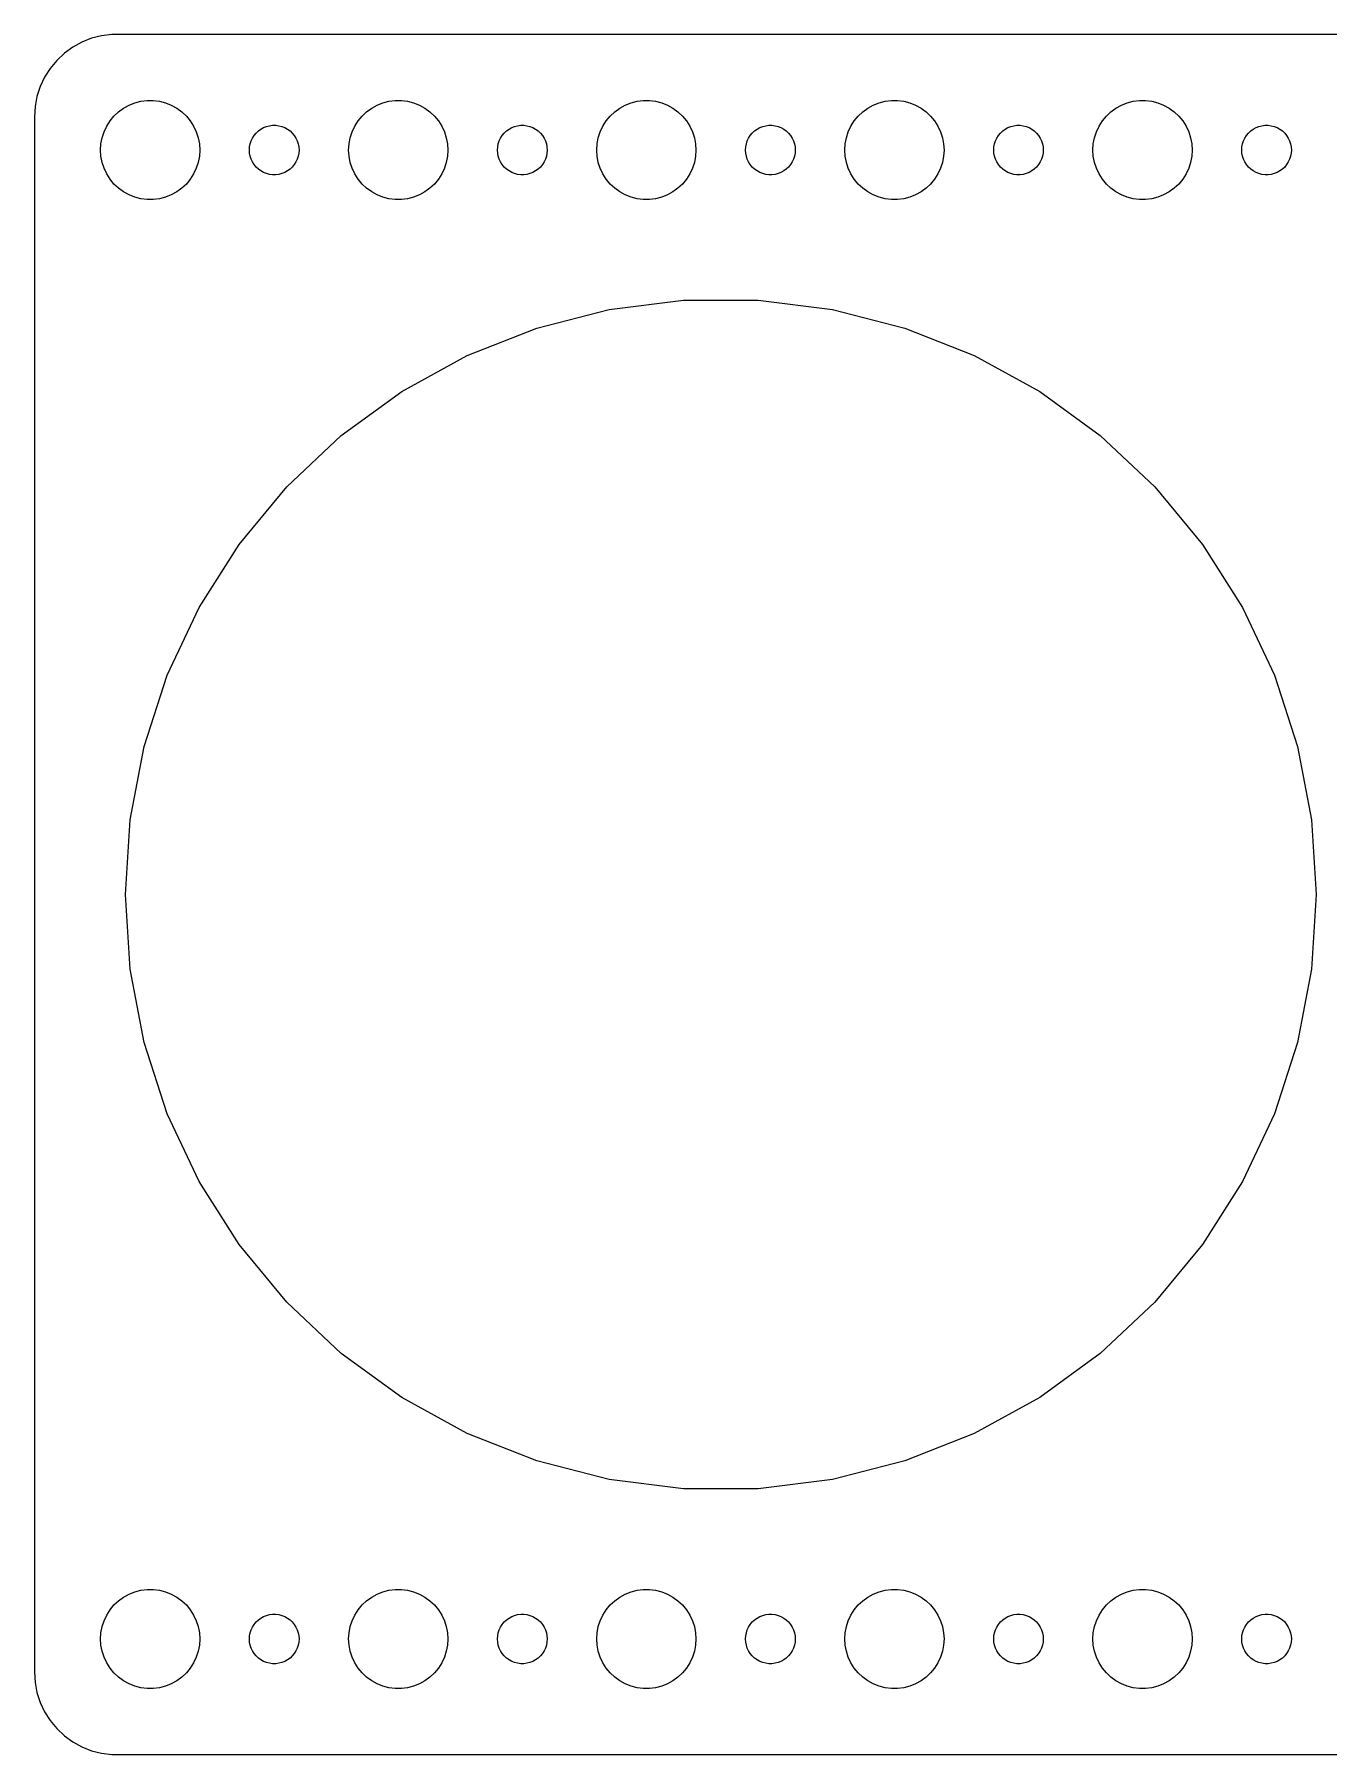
# Model space of a CAD drawing. Header units: metres. Extents: x -157 to 157, y -52 to 52.
# Drawn here: x -157 to -78.8, y -52 to 52 of the extents above; entities that cross this region are included whole.
import ezdxf

# ---------------------------------------------------------------- set-up
doc = ezdxf.new("R2010")
doc.units = ezdxf.units.M

msp = doc.modelspace()

# ---------------------------------------------------------------- linework, layer by layer
for p, q in [((-152.314, 51.9901), (-152.937, 51.9114)), ((152.314, 51.9901), (-152.314, 51.9901)), ((-154.679, 51.2216), (-155.187, 50.8526)), ((-154.129, 51.5241), (-154.679, 51.2216)), ((-153.545, 51.7553), (-154.129, 51.5241)), ((-152.937, 51.9114), (-153.545, 51.7553)), ((-156.045, 49.9389), (-156.382, 49.4088)), ((-155.645, 50.4227), (-156.045, 49.9389)), ((-155.187, 50.8526), (-155.645, 50.4227)), ((-156.382, 49.4088), (-156.649, 48.8406)), ((-156.843, 48.2434), (-156.961, 47.6267)), ((-156.649, 48.8406), (-156.843, 48.2434)), ((-151.277, 47.7145), (-150.927, 47.8532)), ((-150.927, 47.8532), (-150.562, 47.9469)), ((-150.562, 47.9469), (-150.188, 47.9941)), ((-150.188, 47.9941), (-149.812, 47.9941)), ((-149.812, 47.9941), (-149.438, 47.9469)), ((-149.438, 47.9469), (-149.073, 47.8532)), ((-149.073, 47.8532), (-148.723, 47.7145)), ((-136.277, 47.7145), (-135.927, 47.8532)), ((-135.927, 47.8532), (-135.562, 47.9469)), ((-135.562, 47.9469), (-135.188, 47.9941)), ((-135.188, 47.9941), (-134.812, 47.9941)), ((-134.812, 47.9941), (-134.438, 47.9469)), ((-134.438, 47.9469), (-134.073, 47.8532)), ((-134.073, 47.8532), (-133.723, 47.7145)), ((-121.277, 47.7145), (-120.927, 47.8532)), ((-120.927, 47.8532), (-120.562, 47.9469)), ((-120.562, 47.9469), (-120.188, 47.9941)), ((-120.188, 47.9941), (-119.812, 47.9941)), ((-119.812, 47.9941), (-119.438, 47.9469)), ((-119.438, 47.9469), (-119.073, 47.8532)), ((-119.073, 47.8532), (-118.723, 47.7145)), ((-106.277, 47.7145), (-105.927, 47.8532)), ((-105.927, 47.8532), (-105.562, 47.9469)), ((-105.562, 47.9469), (-105.188, 47.9941)), ((-105.188, 47.9941), (-104.812, 47.9941)), ((-104.812, 47.9941), (-104.438, 47.9469)), ((-104.438, 47.9469), (-104.073, 47.8532)), ((-104.073, 47.8532), (-103.723, 47.7145)), ((-91.2773, 47.7145), (-90.927, 47.8532)), ((-90.927, 47.8532), (-90.5621, 47.9469)), ((-90.5621, 47.9469), (-90.1884, 47.9941)), ((-90.1884, 47.9941), (-89.8116, 47.9941)), ((-89.8116, 47.9941), (-89.4379, 47.9469)), ((-89.4379, 47.9469), (-89.073, 47.8532)), ((-89.073, 47.8532), (-88.7227, 47.7145)), ((-156.961, 47.6267), (-157, 47)), ((-157, 47), (-157, -47)), ((-152.427, 46.7634), (-152.187, 47.0536)), ((-152.187, 47.0536), (-151.912, 47.3115)), ((-151.912, 47.3115), (-151.607, 47.533)), ((-151.607, 47.533), (-151.277, 47.7145)), ((-148.723, 47.7145), (-148.393, 47.533)), ((-148.393, 47.533), (-148.088, 47.3115)), ((-148.088, 47.3115), (-147.813, 47.0536)), ((-147.813, 47.0536), (-147.573, 46.7634)), ((-137.427, 46.7634), (-137.187, 47.0536)), ((-137.187, 47.0536), (-136.912, 47.3115)), ((-136.912, 47.3115), (-136.607, 47.533)), ((-136.607, 47.533), (-136.277, 47.7145)), ((-133.723, 47.7145), (-133.393, 47.533)), ((-133.393, 47.533), (-133.088, 47.3115)), ((-133.088, 47.3115), (-132.813, 47.0536)), ((-132.813, 47.0536), (-132.573, 46.7634)), ((-122.427, 46.7634), (-122.187, 47.0536)), ((-122.187, 47.0536), (-121.912, 47.3115)), ((-121.912, 47.3115), (-121.607, 47.533)), ((-121.607, 47.533), (-121.277, 47.7145)), ((-118.723, 47.7145), (-118.393, 47.533)), ((-118.393, 47.533), (-118.088, 47.3115)), ((-118.088, 47.3115), (-117.813, 47.0536)), ((-117.813, 47.0536), (-117.573, 46.7634)), ((-107.427, 46.7634), (-107.187, 47.0536)), ((-107.187, 47.0536), (-106.912, 47.3115)), ((-106.912, 47.3115), (-106.607, 47.533)), ((-106.607, 47.533), (-106.277, 47.7145)), ((-103.723, 47.7145), (-103.393, 47.533)), ((-103.393, 47.533), (-103.088, 47.3115)), ((-103.088, 47.3115), (-102.813, 47.0536)), ((-102.813, 47.0536), (-102.573, 46.7634)), ((-92.427, 46.7634), (-92.1869, 47.0536)), ((-92.1869, 47.0536), (-91.9123, 47.3115)), ((-91.9123, 47.3115), (-91.6075, 47.533)), ((-91.6075, 47.533), (-91.2773, 47.7145)), ((-88.7227, 47.7145), (-88.3925, 47.533)), ((-88.3925, 47.533), (-88.0877, 47.3115)), ((-88.0877, 47.3115), (-87.8131, 47.0536)), ((-87.8131, 47.0536), (-87.573, 46.7634)), ((-152.906, 45.7461), (-152.789, 46.1044)), ((-152.789, 46.1044), (-152.629, 46.4453)), ((-152.629, 46.4453), (-152.427, 46.7634)), ((-147.573, 46.7634), (-147.371, 46.4453)), ((-147.371, 46.4453), (-147.211, 46.1044)), ((-147.211, 46.1044), (-147.094, 45.7461)), ((-143.814, 45.7226), (-143.714, 45.8817)), ((-143.714, 45.8817), (-143.593, 46.0268)), ((-143.593, 46.0268), (-143.456, 46.1558)), ((-143.456, 46.1558), (-143.304, 46.2665)), ((-143.304, 46.2665), (-143.139, 46.3572)), ((-143.139, 46.3572), (-142.964, 46.4266)), ((-142.964, 46.4266), (-142.781, 46.4734)), ((-142.781, 46.4734), (-142.594, 46.497)), ((-142.594, 46.497), (-142.406, 46.497)), ((-142.406, 46.497), (-142.219, 46.4734)), ((-142.219, 46.4734), (-142.036, 46.4266)), ((-142.036, 46.4266), (-141.861, 46.3572)), ((-141.861, 46.3572), (-141.696, 46.2665)), ((-141.696, 46.2665), (-141.544, 46.1558)), ((-141.544, 46.1558), (-141.407, 46.0268)), ((-141.407, 46.0268), (-141.286, 45.8817)), ((-141.286, 45.8817), (-141.186, 45.7226)), ((-137.906, 45.7461), (-137.789, 46.1044)), ((-137.789, 46.1044), (-137.629, 46.4453)), ((-137.629, 46.4453), (-137.427, 46.7634)), ((-132.573, 46.7634), (-132.371, 46.4453)), ((-132.371, 46.4453), (-132.211, 46.1044)), ((-132.211, 46.1044), (-132.094, 45.7461)), ((-128.814, 45.7226), (-128.714, 45.8817)), ((-128.714, 45.8817), (-128.593, 46.0268)), ((-128.593, 46.0268), (-128.456, 46.1558)), ((-128.456, 46.1558), (-128.304, 46.2665)), ((-128.304, 46.2665), (-128.139, 46.3572)), ((-128.139, 46.3572), (-127.964, 46.4266)), ((-127.964, 46.4266), (-127.781, 46.4734)), ((-127.781, 46.4734), (-127.594, 46.497)), ((-127.594, 46.497), (-127.406, 46.497)), ((-127.406, 46.497), (-127.219, 46.4734)), ((-127.219, 46.4734), (-127.036, 46.4266)), ((-127.036, 46.4266), (-126.861, 46.3572)), ((-126.861, 46.3572), (-126.696, 46.2665)), ((-126.696, 46.2665), (-126.544, 46.1558)), ((-126.544, 46.1558), (-126.407, 46.0268)), ((-126.407, 46.0268), (-126.286, 45.8817)), ((-126.286, 45.8817), (-126.186, 45.7226)), ((-122.906, 45.7461), (-122.789, 46.1044)), ((-122.789, 46.1044), (-122.629, 46.4453)), ((-122.629, 46.4453), (-122.427, 46.7634)), ((-117.573, 46.7634), (-117.371, 46.4453)), ((-117.371, 46.4453), (-117.211, 46.1044)), ((-117.211, 46.1044), (-117.094, 45.7461)), ((-113.814, 45.7226), (-113.714, 45.8817)), ((-113.714, 45.8817), (-113.593, 46.0268)), ((-113.593, 46.0268), (-113.456, 46.1558)), ((-113.456, 46.1558), (-113.304, 46.2665)), ((-113.304, 46.2665), (-113.139, 46.3572)), ((-113.139, 46.3572), (-112.964, 46.4266)), ((-112.964, 46.4266), (-112.781, 46.4734)), ((-112.781, 46.4734), (-112.594, 46.497)), ((-112.594, 46.497), (-112.406, 46.497)), ((-112.406, 46.497), (-112.219, 46.4734)), ((-112.219, 46.4734), (-112.036, 46.4266)), ((-112.036, 46.4266), (-111.861, 46.3572)), ((-111.861, 46.3572), (-111.696, 46.2665)), ((-111.696, 46.2665), (-111.544, 46.1558)), ((-111.544, 46.1558), (-111.407, 46.0268)), ((-111.407, 46.0268), (-111.286, 45.8817)), ((-111.286, 45.8817), (-111.186, 45.7226)), ((-107.906, 45.7461), (-107.789, 46.1044)), ((-107.789, 46.1044), (-107.629, 46.4453)), ((-107.629, 46.4453), (-107.427, 46.7634)), ((-102.573, 46.7634), (-102.371, 46.4453)), ((-102.371, 46.4453), (-102.211, 46.1044)), ((-102.211, 46.1044), (-102.094, 45.7461)), ((-98.8145, 45.7226), (-98.7135, 45.8817)), ((-98.7135, 45.8817), (-98.5934, 46.0268)), ((-98.5934, 46.0268), (-98.4561, 46.1558)), ((-98.4561, 46.1558), (-98.3037, 46.2665)), ((-98.3037, 46.2665), (-98.1387, 46.3572)), ((-98.1387, 46.3572), (-97.9635, 46.4266)), ((-97.9635, 46.4266), (-97.7811, 46.4734)), ((-97.7811, 46.4734), (-97.5942, 46.497)), ((-97.5942, 46.497), (-97.4058, 46.497)), ((-97.4058, 46.497), (-97.2189, 46.4734)), ((-97.2189, 46.4734), (-97.0365, 46.4266)), ((-97.0365, 46.4266), (-96.8613, 46.3572)), ((-96.8613, 46.3572), (-96.6963, 46.2665)), ((-96.6963, 46.2665), (-96.5439, 46.1558)), ((-96.5439, 46.1558), (-96.4065, 46.0268)), ((-96.4065, 46.0268), (-96.2865, 45.8817)), ((-96.2865, 45.8817), (-96.1855, 45.7226)), ((-92.9057, 45.7461), (-92.7893, 46.1044)), ((-92.7893, 46.1044), (-92.6289, 46.4453)), ((-92.6289, 46.4453), (-92.427, 46.7634)), ((-87.573, 46.7634), (-87.3711, 46.4453)), ((-87.3711, 46.4453), (-87.2107, 46.1044)), ((-87.2107, 46.1044), (-87.0943, 45.7461)), ((-83.8145, 45.7226), (-83.7135, 45.8817)), ((-83.7135, 45.8817), (-83.5934, 46.0268)), ((-83.5934, 46.0268), (-83.4561, 46.1558)), ((-83.4561, 46.1558), (-83.3037, 46.2665)), ((-83.3037, 46.2665), (-83.1387, 46.3572)), ((-83.1387, 46.3572), (-82.9635, 46.4266)), ((-82.9635, 46.4266), (-82.7811, 46.4734)), ((-82.7811, 46.4734), (-82.5942, 46.497)), ((-82.5942, 46.497), (-82.4058, 46.497)), ((-82.4058, 46.497), (-82.2189, 46.4734)), ((-82.2189, 46.4734), (-82.0365, 46.4266)), ((-82.0365, 46.4266), (-81.8613, 46.3572)), ((-81.8613, 46.3572), (-81.6963, 46.2665)), ((-81.6963, 46.2665), (-81.5439, 46.1558)), ((-81.5439, 46.1558), (-81.4065, 46.0268)), ((-81.4065, 46.0268), (-81.2865, 45.8817)), ((-81.2865, 45.8817), (-81.1855, 45.7226)), ((-153, 45), (-152.976, 45.376)), ((-152.976, 44.624), (-153, 45)), ((-152.976, 45.376), (-152.906, 45.7461)), ((-147.094, 45.7461), (-147.024, 45.376)), ((-147.024, 45.376), (-147, 45)), ((-147, 45), (-147.024, 44.624)), ((-144, 45), (-143.988, 45.188)), ((-143.988, 44.812), (-144, 45)), ((-143.988, 45.188), (-143.953, 45.373)), ((-143.953, 44.627), (-143.988, 44.812)), ((-143.953, 45.373), (-143.895, 45.5522)), ((-143.895, 45.5522), (-143.814, 45.7226)), ((-141.186, 45.7226), (-141.105, 45.5522)), ((-141.105, 45.5522), (-141.047, 45.373)), ((-141.047, 45.373), (-141.012, 45.188)), ((-141.012, 44.812), (-141.047, 44.627)), ((-141.012, 45.188), (-141, 45)), ((-141, 45), (-141.012, 44.812)), ((-138, 45), (-137.976, 45.376)), ((-137.976, 44.624), (-138, 45)), ((-137.976, 45.376), (-137.906, 45.7461)), ((-132.094, 45.7461), (-132.024, 45.376)), ((-132.024, 45.376), (-132, 45)), ((-132, 45), (-132.024, 44.624)), ((-129, 45), (-128.988, 45.188)), ((-128.988, 44.812), (-129, 45)), ((-128.988, 45.188), (-128.953, 45.373)), ((-128.953, 44.627), (-128.988, 44.812)), ((-128.953, 45.373), (-128.895, 45.5522)), ((-128.895, 45.5522), (-128.814, 45.7226)), ((-126.186, 45.7226), (-126.105, 45.5522)), ((-126.105, 45.5522), (-126.047, 45.373)), ((-126.047, 45.373), (-126.012, 45.188)), ((-126.012, 44.812), (-126.047, 44.627)), ((-126.012, 45.188), (-126, 45)), ((-126, 45), (-126.012, 44.812)), ((-123, 45), (-122.976, 45.376)), ((-122.976, 44.624), (-123, 45)), ((-122.976, 45.376), (-122.906, 45.7461)), ((-117.094, 45.7461), (-117.024, 45.376)), ((-117.024, 45.376), (-117, 45)), ((-117, 45), (-117.024, 44.624)), ((-114, 45), (-113.988, 45.188)), ((-113.988, 44.812), (-114, 45)), ((-113.988, 45.188), (-113.953, 45.373)), ((-113.953, 44.627), (-113.988, 44.812)), ((-113.953, 45.373), (-113.895, 45.5522)), ((-113.895, 45.5522), (-113.814, 45.7226)), ((-111.186, 45.7226), (-111.105, 45.5522)), ((-111.105, 45.5522), (-111.047, 45.373)), ((-111.047, 45.373), (-111.012, 45.188)), ((-111.012, 44.812), (-111.047, 44.627)), ((-111.012, 45.188), (-111, 45)), ((-111, 45), (-111.012, 44.812)), ((-108, 45), (-107.976, 45.376)), ((-107.976, 44.624), (-108, 45)), ((-107.976, 45.376), (-107.906, 45.7461)), ((-102.094, 45.7461), (-102.024, 45.376)), ((-102.024, 45.376), (-102, 45)), ((-102, 45), (-102.024, 44.624)), ((-99, 45), (-98.9882, 45.188)), ((-98.9882, 44.812), (-99, 45)), ((-98.9882, 45.188), (-98.9529, 45.373)), ((-98.9529, 44.627), (-98.9882, 44.812)), ((-98.9529, 45.373), (-98.8947, 45.5522)), ((-98.8947, 45.5522), (-98.8145, 45.7226)), ((-96.1855, 45.7226), (-96.1053, 45.5522)), ((-96.1053, 45.5522), (-96.0471, 45.373)), ((-96.0471, 45.373), (-96.0118, 45.188)), ((-96.0118, 44.812), (-96.0471, 44.627)), ((-96.0118, 45.188), (-96, 45)), ((-96, 45), (-96.0118, 44.812)), ((-93, 45), (-92.9763, 45.376)), ((-92.9763, 44.624), (-93, 45)), ((-92.9763, 45.376), (-92.9057, 45.7461)), ((-87.0943, 45.7461), (-87.0237, 45.376)), ((-87.0237, 45.376), (-87, 45)), ((-87, 45), (-87.0237, 44.624)), ((-84, 45), (-83.9882, 45.188)), ((-83.9882, 44.812), (-84, 45)), ((-83.9882, 45.188), (-83.9529, 45.373)), ((-83.9529, 44.627), (-83.9882, 44.812)), ((-83.9529, 45.373), (-83.8947, 45.5522)), ((-83.8947, 45.5522), (-83.8145, 45.7226)), ((-81.1855, 45.7226), (-81.1053, 45.5522)), ((-81.1053, 45.5522), (-81.0471, 45.373)), ((-81.0471, 45.373), (-81.0118, 45.188)), ((-81.0118, 44.812), (-81.0471, 44.627)), ((-81.0118, 45.188), (-81, 45)), ((-81, 45), (-81.0118, 44.812)), ((-152.906, 44.2539), (-152.976, 44.624)), ((-152.789, 43.8956), (-152.906, 44.2539)), ((-152.629, 43.5547), (-152.789, 43.8956)), ((-147.211, 43.8956), (-147.371, 43.5547)), ((-147.094, 44.2539), (-147.211, 43.8956)), ((-147.024, 44.624), (-147.094, 44.2539)), ((-143.895, 44.4478), (-143.953, 44.627)), ((-143.814, 44.2774), (-143.895, 44.4478)), ((-143.714, 44.1183), (-143.814, 44.2774)), ((-143.593, 43.9732), (-143.714, 44.1183)), ((-143.456, 43.8442), (-143.593, 43.9732)), ((-143.304, 43.7335), (-143.456, 43.8442)), ((-143.139, 43.6428), (-143.304, 43.7335)), ((-141.696, 43.7335), (-141.861, 43.6428)), ((-141.544, 43.8442), (-141.696, 43.7335)), ((-141.407, 43.9732), (-141.544, 43.8442)), ((-141.286, 44.1183), (-141.407, 43.9732)), ((-141.186, 44.2774), (-141.286, 44.1183)), ((-141.105, 44.4478), (-141.186, 44.2774)), ((-141.047, 44.627), (-141.105, 44.4478)), ((-137.906, 44.2539), (-137.976, 44.624)), ((-137.789, 43.8956), (-137.906, 44.2539)), ((-137.629, 43.5547), (-137.789, 43.8956)), ((-132.211, 43.8956), (-132.371, 43.5547)), ((-132.094, 44.2539), (-132.211, 43.8956)), ((-132.024, 44.624), (-132.094, 44.2539)), ((-128.895, 44.4478), (-128.953, 44.627)), ((-128.814, 44.2774), (-128.895, 44.4478)), ((-128.714, 44.1183), (-128.814, 44.2774)), ((-128.593, 43.9732), (-128.714, 44.1183)), ((-128.456, 43.8442), (-128.593, 43.9732)), ((-128.304, 43.7335), (-128.456, 43.8442)), ((-128.139, 43.6428), (-128.304, 43.7335)), ((-126.696, 43.7335), (-126.861, 43.6428)), ((-126.544, 43.8442), (-126.696, 43.7335)), ((-126.407, 43.9732), (-126.544, 43.8442)), ((-126.286, 44.1183), (-126.407, 43.9732)), ((-126.186, 44.2774), (-126.286, 44.1183)), ((-126.105, 44.4478), (-126.186, 44.2774)), ((-126.047, 44.627), (-126.105, 44.4478)), ((-122.906, 44.2539), (-122.976, 44.624)), ((-122.789, 43.8956), (-122.906, 44.2539)), ((-122.629, 43.5547), (-122.789, 43.8956)), ((-117.211, 43.8956), (-117.371, 43.5547)), ((-117.094, 44.2539), (-117.211, 43.8956)), ((-117.024, 44.624), (-117.094, 44.2539)), ((-113.895, 44.4478), (-113.953, 44.627)), ((-113.814, 44.2774), (-113.895, 44.4478)), ((-113.714, 44.1183), (-113.814, 44.2774)), ((-113.593, 43.9732), (-113.714, 44.1183)), ((-113.456, 43.8442), (-113.593, 43.9732)), ((-113.304, 43.7335), (-113.456, 43.8442)), ((-113.139, 43.6428), (-113.304, 43.7335)), ((-111.696, 43.7335), (-111.861, 43.6428)), ((-111.544, 43.8442), (-111.696, 43.7335)), ((-111.407, 43.9732), (-111.544, 43.8442)), ((-111.286, 44.1183), (-111.407, 43.9732)), ((-111.186, 44.2774), (-111.286, 44.1183)), ((-111.105, 44.4478), (-111.186, 44.2774)), ((-111.047, 44.627), (-111.105, 44.4478)), ((-107.906, 44.2539), (-107.976, 44.624)), ((-107.789, 43.8956), (-107.906, 44.2539)), ((-107.629, 43.5547), (-107.789, 43.8956)), ((-102.211, 43.8956), (-102.371, 43.5547)), ((-102.094, 44.2539), (-102.211, 43.8956)), ((-102.024, 44.624), (-102.094, 44.2539)), ((-98.8947, 44.4478), (-98.9529, 44.627)), ((-98.8145, 44.2774), (-98.8947, 44.4478)), ((-98.7135, 44.1183), (-98.8145, 44.2774)), ((-98.5934, 43.9732), (-98.7135, 44.1183)), ((-98.4561, 43.8442), (-98.5934, 43.9732)), ((-98.3037, 43.7335), (-98.4561, 43.8442)), ((-98.1387, 43.6428), (-98.3037, 43.7335)), ((-96.6963, 43.7335), (-96.8613, 43.6428)), ((-96.5439, 43.8442), (-96.6963, 43.7335)), ((-96.4065, 43.9732), (-96.5439, 43.8442)), ((-96.2865, 44.1183), (-96.4065, 43.9732)), ((-96.1855, 44.2774), (-96.2865, 44.1183)), ((-96.1053, 44.4478), (-96.1855, 44.2774)), ((-96.0471, 44.627), (-96.1053, 44.4478)), ((-92.9057, 44.2539), (-92.9763, 44.624)), ((-92.7893, 43.8956), (-92.9057, 44.2539)), ((-92.6289, 43.5547), (-92.7893, 43.8956)), ((-87.2107, 43.8956), (-87.3711, 43.5547)), ((-87.0943, 44.2539), (-87.2107, 43.8956)), ((-87.0237, 44.624), (-87.0943, 44.2539)), ((-83.8947, 44.4478), (-83.9529, 44.627)), ((-83.8145, 44.2774), (-83.8947, 44.4478)), ((-83.7135, 44.1183), (-83.8145, 44.2774)), ((-83.5934, 43.9732), (-83.7135, 44.1183)), ((-83.4561, 43.8442), (-83.5934, 43.9732)), ((-83.3037, 43.7335), (-83.4561, 43.8442)), ((-83.1387, 43.6428), (-83.3037, 43.7335)), ((-81.6963, 43.7335), (-81.8613, 43.6428)), ((-81.5439, 43.8442), (-81.6963, 43.7335)), ((-81.4065, 43.9732), (-81.5439, 43.8442)), ((-81.2865, 44.1183), (-81.4065, 43.9732)), ((-81.1855, 44.2774), (-81.2865, 44.1183)), ((-81.1053, 44.4478), (-81.1855, 44.2774)), ((-81.0471, 44.627), (-81.1053, 44.4478)), ((-152.427, 43.2366), (-152.629, 43.5547)), ((-152.187, 42.9464), (-152.427, 43.2366)), ((-151.912, 42.6885), (-152.187, 42.9464)), ((-151.607, 42.467), (-151.912, 42.6885)), ((-148.088, 42.6885), (-148.393, 42.467)), ((-147.813, 42.9464), (-148.088, 42.6885)), ((-147.573, 43.2366), (-147.813, 42.9464)), ((-147.371, 43.5547), (-147.573, 43.2366)), ((-142.964, 43.5734), (-143.139, 43.6428)), ((-142.781, 43.5266), (-142.964, 43.5734)), ((-142.594, 43.503), (-142.781, 43.5266)), ((-142.406, 43.503), (-142.594, 43.503)), ((-142.219, 43.5266), (-142.406, 43.503)), ((-142.036, 43.5734), (-142.219, 43.5266)), ((-141.861, 43.6428), (-142.036, 43.5734)), ((-137.427, 43.2366), (-137.629, 43.5547)), ((-137.187, 42.9464), (-137.427, 43.2366)), ((-136.912, 42.6885), (-137.187, 42.9464)), ((-136.607, 42.467), (-136.912, 42.6885)), ((-133.088, 42.6885), (-133.393, 42.467)), ((-132.813, 42.9464), (-133.088, 42.6885)), ((-132.573, 43.2366), (-132.813, 42.9464)), ((-132.371, 43.5547), (-132.573, 43.2366)), ((-127.964, 43.5734), (-128.139, 43.6428)), ((-127.781, 43.5266), (-127.964, 43.5734)), ((-127.594, 43.503), (-127.781, 43.5266)), ((-127.406, 43.503), (-127.594, 43.503)), ((-127.219, 43.5266), (-127.406, 43.503)), ((-127.036, 43.5734), (-127.219, 43.5266)), ((-126.861, 43.6428), (-127.036, 43.5734)), ((-122.427, 43.2366), (-122.629, 43.5547)), ((-122.187, 42.9464), (-122.427, 43.2366)), ((-121.912, 42.6885), (-122.187, 42.9464)), ((-121.607, 42.467), (-121.912, 42.6885)), ((-118.088, 42.6885), (-118.393, 42.467)), ((-117.813, 42.9464), (-118.088, 42.6885)), ((-117.573, 43.2366), (-117.813, 42.9464)), ((-117.371, 43.5547), (-117.573, 43.2366)), ((-112.964, 43.5734), (-113.139, 43.6428)), ((-112.781, 43.5266), (-112.964, 43.5734)), ((-112.594, 43.503), (-112.781, 43.5266)), ((-112.406, 43.503), (-112.594, 43.503)), ((-112.219, 43.5266), (-112.406, 43.503)), ((-112.036, 43.5734), (-112.219, 43.5266)), ((-111.861, 43.6428), (-112.036, 43.5734)), ((-107.427, 43.2366), (-107.629, 43.5547)), ((-107.187, 42.9464), (-107.427, 43.2366)), ((-106.912, 42.6885), (-107.187, 42.9464)), ((-106.607, 42.467), (-106.912, 42.6885)), ((-103.088, 42.6885), (-103.393, 42.467)), ((-102.813, 42.9464), (-103.088, 42.6885)), ((-102.573, 43.2366), (-102.813, 42.9464)), ((-102.371, 43.5547), (-102.573, 43.2366)), ((-97.9635, 43.5734), (-98.1387, 43.6428)), ((-97.7811, 43.5266), (-97.9635, 43.5734)), ((-97.5942, 43.503), (-97.7811, 43.5266)), ((-97.4058, 43.503), (-97.5942, 43.503)), ((-97.2189, 43.5266), (-97.4058, 43.503)), ((-97.0365, 43.5734), (-97.2189, 43.5266)), ((-96.8613, 43.6428), (-97.0365, 43.5734)), ((-92.427, 43.2366), (-92.6289, 43.5547)), ((-92.1869, 42.9464), (-92.427, 43.2366)), ((-91.9123, 42.6885), (-92.1869, 42.9464)), ((-91.6075, 42.467), (-91.9123, 42.6885)), ((-88.0877, 42.6885), (-88.3925, 42.467)), ((-87.8131, 42.9464), (-88.0877, 42.6885)), ((-87.573, 43.2366), (-87.8131, 42.9464)), ((-87.3711, 43.5547), (-87.573, 43.2366)), ((-82.9635, 43.5734), (-83.1387, 43.6428)), ((-82.7811, 43.5266), (-82.9635, 43.5734)), ((-82.5942, 43.503), (-82.7811, 43.5266)), ((-82.4058, 43.503), (-82.5942, 43.503)), ((-82.2189, 43.5266), (-82.4058, 43.503)), ((-82.0365, 43.5734), (-82.2189, 43.5266)), ((-81.8613, 43.6428), (-82.0365, 43.5734)), ((-151.277, 42.2855), (-151.607, 42.467)), ((-150.927, 42.1468), (-151.277, 42.2855)), ((-150.562, 42.0531), (-150.927, 42.1468)), ((-150.188, 42.0059), (-150.562, 42.0531)), ((-149.812, 42.0059), (-150.188, 42.0059)), ((-149.438, 42.0531), (-149.812, 42.0059)), ((-149.073, 42.1468), (-149.438, 42.0531)), ((-148.723, 42.2855), (-149.073, 42.1468)), ((-148.393, 42.467), (-148.723, 42.2855)), ((-136.277, 42.2855), (-136.607, 42.467)), ((-135.927, 42.1468), (-136.277, 42.2855)), ((-135.562, 42.0531), (-135.927, 42.1468)), ((-135.188, 42.0059), (-135.562, 42.0531)), ((-134.812, 42.0059), (-135.188, 42.0059)), ((-134.438, 42.0531), (-134.812, 42.0059)), ((-134.073, 42.1468), (-134.438, 42.0531)), ((-133.723, 42.2855), (-134.073, 42.1468)), ((-133.393, 42.467), (-133.723, 42.2855)), ((-121.277, 42.2855), (-121.607, 42.467)), ((-120.927, 42.1468), (-121.277, 42.2855)), ((-120.562, 42.0531), (-120.927, 42.1468)), ((-120.188, 42.0059), (-120.562, 42.0531)), ((-119.812, 42.0059), (-120.188, 42.0059)), ((-119.438, 42.0531), (-119.812, 42.0059)), ((-119.073, 42.1468), (-119.438, 42.0531)), ((-118.723, 42.2855), (-119.073, 42.1468)), ((-118.393, 42.467), (-118.723, 42.2855)), ((-106.277, 42.2855), (-106.607, 42.467)), ((-105.927, 42.1468), (-106.277, 42.2855)), ((-105.562, 42.0531), (-105.927, 42.1468)), ((-105.188, 42.0059), (-105.562, 42.0531)), ((-104.812, 42.0059), (-105.188, 42.0059)), ((-104.438, 42.0531), (-104.812, 42.0059)), ((-104.073, 42.1468), (-104.438, 42.0531)), ((-103.723, 42.2855), (-104.073, 42.1468)), ((-103.393, 42.467), (-103.723, 42.2855)), ((-91.2773, 42.2855), (-91.6075, 42.467)), ((-90.927, 42.1468), (-91.2773, 42.2855)), ((-90.5621, 42.0531), (-90.927, 42.1468)), ((-90.1884, 42.0059), (-90.5621, 42.0531)), ((-89.8116, 42.0059), (-90.1884, 42.0059)), ((-89.4379, 42.0531), (-89.8116, 42.0059)), ((-89.073, 42.1468), (-89.4379, 42.0531)), ((-88.7227, 42.2855), (-89.073, 42.1468)), ((-88.3925, 42.467), (-88.7227, 42.2855)), ((-126.625, 34.238), (-122.246, 35.3623)), ((-122.246, 35.3623), (-117.76, 35.929)), ((-117.76, 35.929), (-113.24, 35.929)), ((-113.24, 35.929), (-108.754, 35.3623)), ((-108.754, 35.3623), (-104.375, 34.238)), ((-130.828, 32.5738), (-126.625, 34.238)), ((-104.375, 34.238), (-100.172, 32.5738)), ((-134.79, 30.3958), (-130.828, 32.5738)), ((-100.172, 32.5738), (-96.2102, 30.3958)), ((-138.447, 27.7385), (-134.79, 30.3958)), ((-96.2102, 30.3958), (-92.5527, 27.7385)), ((-141.743, 24.6437), (-138.447, 27.7385)), ((-92.5527, 27.7385), (-89.2571, 24.6437)), ((-144.625, 21.1603), (-141.743, 24.6437)), ((-89.2571, 24.6437), (-86.3754, 21.1603)), ((-147.047, 17.3431), (-144.625, 21.1603)), ((-86.3754, 21.1603), (-83.953, 17.3431)), ((-148.972, 13.2525), (-147.047, 17.3431)), ((-83.953, 17.3431), (-82.028, 13.2525)), ((-150.369, 8.95284), (-148.972, 13.2525)), ((-82.028, 13.2525), (-80.631, 8.95284)), ((-151.216, 4.51199), (-150.369, 8.95284)), ((-80.631, 8.95284), (-79.7839, 4.51199)), ((-151.5, 0), (-151.216, 4.51199)), ((-79.7839, 4.51199), (-79.5, 0)), ((-151.216, -4.51199), (-151.5, 0)), ((-79.5, 0), (-79.7839, -4.51199)), ((-150.369, -8.95284), (-151.216, -4.51199)), ((-79.7839, -4.51199), (-80.631, -8.95284)), ((-148.972, -13.2525), (-150.369, -8.95284)), ((-80.631, -8.95284), (-82.028, -13.2525)), ((-147.047, -17.3431), (-148.972, -13.2525)), ((-82.028, -13.2525), (-83.953, -17.3431)), ((-144.625, -21.1603), (-147.047, -17.3431)), ((-83.953, -17.3431), (-86.3754, -21.1603)), ((-141.743, -24.6437), (-144.625, -21.1603)), ((-86.3754, -21.1603), (-89.2571, -24.6437)), ((-138.447, -27.7385), (-141.743, -24.6437)), ((-89.2571, -24.6437), (-92.5527, -27.7385)), ((-134.79, -30.3958), (-138.447, -27.7385)), ((-92.5527, -27.7385), (-96.2102, -30.3958)), ((-130.828, -32.5738), (-134.79, -30.3958)), ((-96.2102, -30.3958), (-100.172, -32.5738)), ((-126.625, -34.238), (-130.828, -32.5738)), ((-100.172, -32.5738), (-104.375, -34.238)), ((-122.246, -35.3623), (-126.625, -34.238)), ((-104.375, -34.238), (-108.754, -35.3623)), ((-117.76, -35.929), (-122.246, -35.3623)), ((-113.24, -35.929), (-117.76, -35.929)), ((-108.754, -35.3623), (-113.24, -35.929)), ((-151.912, -42.6885), (-151.607, -42.467)), ((-151.607, -42.467), (-151.277, -42.2855)), ((-151.277, -42.2855), (-150.927, -42.1468)), ((-150.927, -42.1468), (-150.562, -42.0531)), ((-150.562, -42.0531), (-150.188, -42.0059)), ((-150.188, -42.0059), (-149.812, -42.0059)), ((-149.812, -42.0059), (-149.438, -42.0531)), ((-149.438, -42.0531), (-149.073, -42.1468)), ((-149.073, -42.1468), (-148.723, -42.2855)), ((-148.723, -42.2855), (-148.393, -42.467)), ((-148.393, -42.467), (-148.088, -42.6885)), ((-136.912, -42.6885), (-136.607, -42.467)), ((-136.607, -42.467), (-136.277, -42.2855)), ((-136.277, -42.2855), (-135.927, -42.1468)), ((-135.927, -42.1468), (-135.562, -42.0531)), ((-135.562, -42.0531), (-135.188, -42.0059)), ((-135.188, -42.0059), (-134.812, -42.0059)), ((-134.812, -42.0059), (-134.438, -42.0531)), ((-134.438, -42.0531), (-134.073, -42.1468)), ((-134.073, -42.1468), (-133.723, -42.2855)), ((-133.723, -42.2855), (-133.393, -42.467)), ((-133.393, -42.467), (-133.088, -42.6885)), ((-121.912, -42.6885), (-121.607, -42.467)), ((-121.607, -42.467), (-121.277, -42.2855)), ((-121.277, -42.2855), (-120.927, -42.1468)), ((-120.927, -42.1468), (-120.562, -42.0531)), ((-120.562, -42.0531), (-120.188, -42.0059)), ((-120.188, -42.0059), (-119.812, -42.0059)), ((-119.812, -42.0059), (-119.438, -42.0531)), ((-119.438, -42.0531), (-119.073, -42.1468)), ((-119.073, -42.1468), (-118.723, -42.2855)), ((-118.723, -42.2855), (-118.393, -42.467)), ((-118.393, -42.467), (-118.088, -42.6885)), ((-106.912, -42.6885), (-106.607, -42.467)), ((-106.607, -42.467), (-106.277, -42.2855)), ((-106.277, -42.2855), (-105.927, -42.1468)), ((-105.927, -42.1468), (-105.562, -42.0531)), ((-105.562, -42.0531), (-105.188, -42.0059)), ((-105.188, -42.0059), (-104.812, -42.0059)), ((-104.812, -42.0059), (-104.438, -42.0531)), ((-104.438, -42.0531), (-104.073, -42.1468)), ((-104.073, -42.1468), (-103.723, -42.2855)), ((-103.723, -42.2855), (-103.393, -42.467)), ((-103.393, -42.467), (-103.088, -42.6885)), ((-91.9123, -42.6885), (-91.6075, -42.467)), ((-91.6075, -42.467), (-91.2773, -42.2855)), ((-91.2773, -42.2855), (-90.927, -42.1468)), ((-90.927, -42.1468), (-90.5621, -42.0531)), ((-90.5621, -42.0531), (-90.1884, -42.0059)), ((-90.1884, -42.0059), (-89.8116, -42.0059)), ((-89.8116, -42.0059), (-89.4379, -42.0531)), ((-89.4379, -42.0531), (-89.073, -42.1468)), ((-89.073, -42.1468), (-88.7227, -42.2855)), ((-88.7227, -42.2855), (-88.3925, -42.467)), ((-88.3925, -42.467), (-88.0877, -42.6885)), ((-152.789, -43.8956), (-152.629, -43.5547)), ((-152.629, -43.5547), (-152.427, -43.2366)), ((-152.427, -43.2366), (-152.187, -42.9464)), ((-152.187, -42.9464), (-151.912, -42.6885)), ((-148.088, -42.6885), (-147.813, -42.9464)), ((-147.813, -42.9464), (-147.573, -43.2366)), ((-147.573, -43.2366), (-147.371, -43.5547)), ((-147.371, -43.5547), (-147.211, -43.8956)), ((-143.304, -43.7335), (-143.139, -43.6428)), ((-143.139, -43.6428), (-142.964, -43.5734)), ((-142.964, -43.5734), (-142.781, -43.5266)), ((-142.781, -43.5266), (-142.594, -43.503)), ((-142.594, -43.503), (-142.406, -43.503)), ((-142.406, -43.503), (-142.219, -43.5266)), ((-142.219, -43.5266), (-142.036, -43.5734)), ((-142.036, -43.5734), (-141.861, -43.6428)), ((-141.861, -43.6428), (-141.696, -43.7335)), ((-137.789, -43.8956), (-137.629, -43.5547)), ((-137.629, -43.5547), (-137.427, -43.2366)), ((-137.427, -43.2366), (-137.187, -42.9464)), ((-137.187, -42.9464), (-136.912, -42.6885)), ((-133.088, -42.6885), (-132.813, -42.9464)), ((-132.813, -42.9464), (-132.573, -43.2366)), ((-132.573, -43.2366), (-132.371, -43.5547)), ((-132.371, -43.5547), (-132.211, -43.8956)), ((-128.304, -43.7335), (-128.139, -43.6428)), ((-128.139, -43.6428), (-127.964, -43.5734)), ((-127.964, -43.5734), (-127.781, -43.5266)), ((-127.781, -43.5266), (-127.594, -43.503)), ((-127.594, -43.503), (-127.406, -43.503)), ((-127.406, -43.503), (-127.219, -43.5266)), ((-127.219, -43.5266), (-127.036, -43.5734)), ((-127.036, -43.5734), (-126.861, -43.6428)), ((-126.861, -43.6428), (-126.696, -43.7335)), ((-122.789, -43.8956), (-122.629, -43.5547)), ((-122.629, -43.5547), (-122.427, -43.2366)), ((-122.427, -43.2366), (-122.187, -42.9464)), ((-122.187, -42.9464), (-121.912, -42.6885)), ((-118.088, -42.6885), (-117.813, -42.9464)), ((-117.813, -42.9464), (-117.573, -43.2366)), ((-117.573, -43.2366), (-117.371, -43.5547)), ((-117.371, -43.5547), (-117.211, -43.8956)), ((-113.304, -43.7335), (-113.139, -43.6428)), ((-113.139, -43.6428), (-112.964, -43.5734)), ((-112.964, -43.5734), (-112.781, -43.5266)), ((-112.781, -43.5266), (-112.594, -43.503)), ((-112.594, -43.503), (-112.406, -43.503)), ((-112.406, -43.503), (-112.219, -43.5266)), ((-112.219, -43.5266), (-112.036, -43.5734)), ((-112.036, -43.5734), (-111.861, -43.6428)), ((-111.861, -43.6428), (-111.696, -43.7335)), ((-107.789, -43.8956), (-107.629, -43.5547)), ((-107.629, -43.5547), (-107.427, -43.2366)), ((-107.427, -43.2366), (-107.187, -42.9464)), ((-107.187, -42.9464), (-106.912, -42.6885)), ((-103.088, -42.6885), (-102.813, -42.9464)), ((-102.813, -42.9464), (-102.573, -43.2366)), ((-102.573, -43.2366), (-102.371, -43.5547)), ((-102.371, -43.5547), (-102.211, -43.8956)), ((-98.3037, -43.7335), (-98.1387, -43.6428)), ((-98.1387, -43.6428), (-97.9635, -43.5734)), ((-97.9635, -43.5734), (-97.7811, -43.5266)), ((-97.7811, -43.5266), (-97.5942, -43.503)), ((-97.5942, -43.503), (-97.4058, -43.503)), ((-97.4058, -43.503), (-97.2189, -43.5266)), ((-97.2189, -43.5266), (-97.0365, -43.5734)), ((-97.0365, -43.5734), (-96.8613, -43.6428)), ((-96.8613, -43.6428), (-96.6963, -43.7335)), ((-92.7893, -43.8956), (-92.6289, -43.5547)), ((-92.6289, -43.5547), (-92.427, -43.2366)), ((-92.427, -43.2366), (-92.1869, -42.9464)), ((-92.1869, -42.9464), (-91.9123, -42.6885)), ((-88.0877, -42.6885), (-87.8131, -42.9464)), ((-87.8131, -42.9464), (-87.573, -43.2366)), ((-87.573, -43.2366), (-87.3711, -43.5547)), ((-87.3711, -43.5547), (-87.2107, -43.8956)), ((-83.3037, -43.7335), (-83.1387, -43.6428)), ((-83.1387, -43.6428), (-82.9635, -43.5734)), ((-82.9635, -43.5734), (-82.7811, -43.5266)), ((-82.7811, -43.5266), (-82.5942, -43.503)), ((-82.5942, -43.503), (-82.4058, -43.503)), ((-82.4058, -43.503), (-82.2189, -43.5266)), ((-82.2189, -43.5266), (-82.0365, -43.5734)), ((-82.0365, -43.5734), (-81.8613, -43.6428)), ((-81.8613, -43.6428), (-81.6963, -43.7335)), ((-153, -45), (-152.976, -44.624)), ((-152.976, -44.624), (-152.906, -44.2539)), ((-152.906, -44.2539), (-152.789, -43.8956)), ((-147.211, -43.8956), (-147.094, -44.2539)), ((-147.094, -44.2539), (-147.024, -44.624)), ((-147.024, -44.624), (-147, -45)), ((-143.988, -44.812), (-143.953, -44.627)), ((-143.953, -44.627), (-143.895, -44.4478)), ((-143.895, -44.4478), (-143.814, -44.2774)), ((-143.814, -44.2774), (-143.714, -44.1183)), ((-143.714, -44.1183), (-143.593, -43.9732)), ((-143.593, -43.9732), (-143.456, -43.8442)), ((-143.456, -43.8442), (-143.304, -43.7335)), ((-141.696, -43.7335), (-141.544, -43.8442)), ((-141.544, -43.8442), (-141.407, -43.9732)), ((-141.407, -43.9732), (-141.286, -44.1183)), ((-141.286, -44.1183), (-141.186, -44.2774)), ((-141.186, -44.2774), (-141.105, -44.4478)), ((-141.105, -44.4478), (-141.047, -44.627)), ((-141.047, -44.627), (-141.012, -44.812)), ((-138, -45), (-137.976, -44.624)), ((-137.976, -44.624), (-137.906, -44.2539)), ((-137.906, -44.2539), (-137.789, -43.8956)), ((-132.211, -43.8956), (-132.094, -44.2539)), ((-132.094, -44.2539), (-132.024, -44.624)), ((-132.024, -44.624), (-132, -45)), ((-128.988, -44.812), (-128.953, -44.627)), ((-128.953, -44.627), (-128.895, -44.4478)), ((-128.895, -44.4478), (-128.814, -44.2774)), ((-128.814, -44.2774), (-128.714, -44.1183)), ((-128.714, -44.1183), (-128.593, -43.9732)), ((-128.593, -43.9732), (-128.456, -43.8442)), ((-128.456, -43.8442), (-128.304, -43.7335)), ((-126.696, -43.7335), (-126.544, -43.8442)), ((-126.544, -43.8442), (-126.407, -43.9732)), ((-126.407, -43.9732), (-126.286, -44.1183)), ((-126.286, -44.1183), (-126.186, -44.2774)), ((-126.186, -44.2774), (-126.105, -44.4478)), ((-126.105, -44.4478), (-126.047, -44.627)), ((-126.047, -44.627), (-126.012, -44.812)), ((-123, -45), (-122.976, -44.624)), ((-122.976, -44.624), (-122.906, -44.2539)), ((-122.906, -44.2539), (-122.789, -43.8956)), ((-117.211, -43.8956), (-117.094, -44.2539)), ((-117.094, -44.2539), (-117.024, -44.624)), ((-117.024, -44.624), (-117, -45)), ((-113.988, -44.812), (-113.953, -44.627)), ((-113.953, -44.627), (-113.895, -44.4478)), ((-113.895, -44.4478), (-113.814, -44.2774)), ((-113.814, -44.2774), (-113.714, -44.1183)), ((-113.714, -44.1183), (-113.593, -43.9732)), ((-113.593, -43.9732), (-113.456, -43.8442)), ((-113.456, -43.8442), (-113.304, -43.7335)), ((-111.696, -43.7335), (-111.544, -43.8442)), ((-111.544, -43.8442), (-111.407, -43.9732)), ((-111.407, -43.9732), (-111.286, -44.1183)), ((-111.286, -44.1183), (-111.186, -44.2774)), ((-111.186, -44.2774), (-111.105, -44.4478)), ((-111.105, -44.4478), (-111.047, -44.627)), ((-111.047, -44.627), (-111.012, -44.812)), ((-108, -45), (-107.976, -44.624)), ((-107.976, -44.624), (-107.906, -44.2539)), ((-107.906, -44.2539), (-107.789, -43.8956)), ((-102.211, -43.8956), (-102.094, -44.2539)), ((-102.094, -44.2539), (-102.024, -44.624)), ((-102.024, -44.624), (-102, -45)), ((-98.9882, -44.812), (-98.9529, -44.627)), ((-98.9529, -44.627), (-98.8947, -44.4478)), ((-98.8947, -44.4478), (-98.8145, -44.2774)), ((-98.8145, -44.2774), (-98.7135, -44.1183)), ((-98.7135, -44.1183), (-98.5934, -43.9732)), ((-98.5934, -43.9732), (-98.4561, -43.8442)), ((-98.4561, -43.8442), (-98.3037, -43.7335)), ((-96.6963, -43.7335), (-96.5439, -43.8442)), ((-96.5439, -43.8442), (-96.4065, -43.9732)), ((-96.4065, -43.9732), (-96.2865, -44.1183)), ((-96.2865, -44.1183), (-96.1855, -44.2774)), ((-96.1855, -44.2774), (-96.1053, -44.4478)), ((-96.1053, -44.4478), (-96.0471, -44.627)), ((-96.0471, -44.627), (-96.0118, -44.812)), ((-93, -45), (-92.9763, -44.624)), ((-92.9763, -44.624), (-92.9057, -44.2539)), ((-92.9057, -44.2539), (-92.7893, -43.8956)), ((-87.2107, -43.8956), (-87.0943, -44.2539)), ((-87.0943, -44.2539), (-87.0237, -44.624)), ((-87.0237, -44.624), (-87, -45)), ((-83.9882, -44.812), (-83.9529, -44.627)), ((-83.9529, -44.627), (-83.8947, -44.4478)), ((-83.8947, -44.4478), (-83.8145, -44.2774)), ((-83.8145, -44.2774), (-83.7135, -44.1183)), ((-83.7135, -44.1183), (-83.5934, -43.9732)), ((-83.5934, -43.9732), (-83.4561, -43.8442)), ((-83.4561, -43.8442), (-83.3037, -43.7335)), ((-81.6963, -43.7335), (-81.5439, -43.8442)), ((-81.5439, -43.8442), (-81.4065, -43.9732)), ((-81.4065, -43.9732), (-81.2865, -44.1183)), ((-81.2865, -44.1183), (-81.1855, -44.2774)), ((-81.1855, -44.2774), (-81.1053, -44.4478)), ((-81.1053, -44.4478), (-81.0471, -44.627)), ((-81.0471, -44.627), (-81.0118, -44.812)), ((-152.976, -45.376), (-153, -45)), ((-152.906, -45.7461), (-152.976, -45.376)), ((-152.789, -46.1044), (-152.906, -45.7461)), ((-147.094, -45.7461), (-147.211, -46.1044)), ((-147.024, -45.376), (-147.094, -45.7461)), ((-147, -45), (-147.024, -45.376)), ((-144, -45), (-143.988, -44.812)), ((-143.988, -45.188), (-144, -45)), ((-143.953, -45.373), (-143.988, -45.188)), ((-143.895, -45.5522), (-143.953, -45.373)), ((-143.814, -45.7226), (-143.895, -45.5522)), ((-143.714, -45.8817), (-143.814, -45.7226)), ((-141.186, -45.7226), (-141.286, -45.8817)), ((-141.105, -45.5522), (-141.186, -45.7226)), ((-141.047, -45.373), (-141.105, -45.5522)), ((-141.012, -45.188), (-141.047, -45.373)), ((-141.012, -44.812), (-141, -45)), ((-141, -45), (-141.012, -45.188)), ((-137.976, -45.376), (-138, -45)), ((-137.906, -45.7461), (-137.976, -45.376)), ((-137.789, -46.1044), (-137.906, -45.7461)), ((-132.094, -45.7461), (-132.211, -46.1044)), ((-132.024, -45.376), (-132.094, -45.7461)), ((-132, -45), (-132.024, -45.376)), ((-129, -45), (-128.988, -44.812)), ((-128.988, -45.188), (-129, -45)), ((-128.953, -45.373), (-128.988, -45.188)), ((-128.895, -45.5522), (-128.953, -45.373)), ((-128.814, -45.7226), (-128.895, -45.5522)), ((-128.714, -45.8817), (-128.814, -45.7226)), ((-126.186, -45.7226), (-126.286, -45.8817)), ((-126.105, -45.5522), (-126.186, -45.7226)), ((-126.047, -45.373), (-126.105, -45.5522)), ((-126.012, -45.188), (-126.047, -45.373)), ((-126.012, -44.812), (-126, -45)), ((-126, -45), (-126.012, -45.188)), ((-122.976, -45.376), (-123, -45)), ((-122.906, -45.7461), (-122.976, -45.376)), ((-122.789, -46.1044), (-122.906, -45.7461)), ((-117.094, -45.7461), (-117.211, -46.1044)), ((-117.024, -45.376), (-117.094, -45.7461)), ((-117, -45), (-117.024, -45.376)), ((-114, -45), (-113.988, -44.812)), ((-113.988, -45.188), (-114, -45)), ((-113.953, -45.373), (-113.988, -45.188)), ((-113.895, -45.5522), (-113.953, -45.373)), ((-113.814, -45.7226), (-113.895, -45.5522)), ((-113.714, -45.8817), (-113.814, -45.7226)), ((-111.186, -45.7226), (-111.286, -45.8817)), ((-111.105, -45.5522), (-111.186, -45.7226)), ((-111.047, -45.373), (-111.105, -45.5522)), ((-111.012, -45.188), (-111.047, -45.373)), ((-111.012, -44.812), (-111, -45)), ((-111, -45), (-111.012, -45.188)), ((-107.976, -45.376), (-108, -45)), ((-107.906, -45.7461), (-107.976, -45.376)), ((-107.789, -46.1044), (-107.906, -45.7461)), ((-102.094, -45.7461), (-102.211, -46.1044)), ((-102.024, -45.376), (-102.094, -45.7461)), ((-102, -45), (-102.024, -45.376)), ((-99, -45), (-98.9882, -44.812)), ((-98.9882, -45.188), (-99, -45)), ((-98.9529, -45.373), (-98.9882, -45.188)), ((-98.8947, -45.5522), (-98.9529, -45.373)), ((-98.8145, -45.7226), (-98.8947, -45.5522)), ((-98.7135, -45.8817), (-98.8145, -45.7226)), ((-96.1855, -45.7226), (-96.2865, -45.8817)), ((-96.1053, -45.5522), (-96.1855, -45.7226)), ((-96.0471, -45.373), (-96.1053, -45.5522)), ((-96.0118, -45.188), (-96.0471, -45.373)), ((-96.0118, -44.812), (-96, -45)), ((-96, -45), (-96.0118, -45.188)), ((-92.9763, -45.376), (-93, -45)), ((-92.9057, -45.7461), (-92.9763, -45.376)), ((-92.7893, -46.1044), (-92.9057, -45.7461)), ((-87.0943, -45.7461), (-87.2107, -46.1044)), ((-87.0237, -45.376), (-87.0943, -45.7461)), ((-87, -45), (-87.0237, -45.376)), ((-84, -45), (-83.9882, -44.812)), ((-83.9882, -45.188), (-84, -45)), ((-83.9529, -45.373), (-83.9882, -45.188)), ((-83.8947, -45.5522), (-83.9529, -45.373)), ((-83.8145, -45.7226), (-83.8947, -45.5522)), ((-83.7135, -45.8817), (-83.8145, -45.7226)), ((-81.1855, -45.7226), (-81.2865, -45.8817)), ((-81.1053, -45.5522), (-81.1855, -45.7226)), ((-81.0471, -45.373), (-81.1053, -45.5522)), ((-81.0118, -45.188), (-81.0471, -45.373)), ((-81.0118, -44.812), (-81, -45)), ((-81, -45), (-81.0118, -45.188)), ((-152.629, -46.4453), (-152.789, -46.1044)), ((-152.427, -46.7634), (-152.629, -46.4453)), ((-152.187, -47.0536), (-152.427, -46.7634)), ((-147.573, -46.7634), (-147.813, -47.0536)), ((-147.371, -46.4453), (-147.573, -46.7634)), ((-147.211, -46.1044), (-147.371, -46.4453)), ((-143.593, -46.0268), (-143.714, -45.8817)), ((-143.456, -46.1558), (-143.593, -46.0268)), ((-143.304, -46.2665), (-143.456, -46.1558)), ((-143.139, -46.3572), (-143.304, -46.2665)), ((-142.964, -46.4266), (-143.139, -46.3572)), ((-142.781, -46.4734), (-142.964, -46.4266)), ((-142.594, -46.497), (-142.781, -46.4734)), ((-142.406, -46.497), (-142.594, -46.497)), ((-142.219, -46.4734), (-142.406, -46.497)), ((-142.036, -46.4266), (-142.219, -46.4734)), ((-141.861, -46.3572), (-142.036, -46.4266)), ((-141.696, -46.2665), (-141.861, -46.3572)), ((-141.544, -46.1558), (-141.696, -46.2665)), ((-141.407, -46.0268), (-141.544, -46.1558)), ((-141.286, -45.8817), (-141.407, -46.0268)), ((-137.629, -46.4453), (-137.789, -46.1044)), ((-137.427, -46.7634), (-137.629, -46.4453)), ((-137.187, -47.0536), (-137.427, -46.7634)), ((-132.573, -46.7634), (-132.813, -47.0536)), ((-132.371, -46.4453), (-132.573, -46.7634)), ((-132.211, -46.1044), (-132.371, -46.4453)), ((-128.593, -46.0268), (-128.714, -45.8817)), ((-128.456, -46.1558), (-128.593, -46.0268)), ((-128.304, -46.2665), (-128.456, -46.1558)), ((-128.139, -46.3572), (-128.304, -46.2665)), ((-127.964, -46.4266), (-128.139, -46.3572)), ((-127.781, -46.4734), (-127.964, -46.4266)), ((-127.594, -46.497), (-127.781, -46.4734)), ((-127.406, -46.497), (-127.594, -46.497)), ((-127.219, -46.4734), (-127.406, -46.497)), ((-127.036, -46.4266), (-127.219, -46.4734)), ((-126.861, -46.3572), (-127.036, -46.4266)), ((-126.696, -46.2665), (-126.861, -46.3572)), ((-126.544, -46.1558), (-126.696, -46.2665)), ((-126.407, -46.0268), (-126.544, -46.1558)), ((-126.286, -45.8817), (-126.407, -46.0268)), ((-122.629, -46.4453), (-122.789, -46.1044)), ((-122.427, -46.7634), (-122.629, -46.4453)), ((-122.187, -47.0536), (-122.427, -46.7634)), ((-117.573, -46.7634), (-117.813, -47.0536)), ((-117.371, -46.4453), (-117.573, -46.7634)), ((-117.211, -46.1044), (-117.371, -46.4453)), ((-113.593, -46.0268), (-113.714, -45.8817)), ((-113.456, -46.1558), (-113.593, -46.0268)), ((-113.304, -46.2665), (-113.456, -46.1558)), ((-113.139, -46.3572), (-113.304, -46.2665)), ((-112.964, -46.4266), (-113.139, -46.3572)), ((-112.781, -46.4734), (-112.964, -46.4266)), ((-112.594, -46.497), (-112.781, -46.4734)), ((-112.406, -46.497), (-112.594, -46.497)), ((-112.219, -46.4734), (-112.406, -46.497)), ((-112.036, -46.4266), (-112.219, -46.4734)), ((-111.861, -46.3572), (-112.036, -46.4266)), ((-111.696, -46.2665), (-111.861, -46.3572)), ((-111.544, -46.1558), (-111.696, -46.2665)), ((-111.407, -46.0268), (-111.544, -46.1558)), ((-111.286, -45.8817), (-111.407, -46.0268)), ((-107.629, -46.4453), (-107.789, -46.1044)), ((-107.427, -46.7634), (-107.629, -46.4453)), ((-107.187, -47.0536), (-107.427, -46.7634)), ((-102.573, -46.7634), (-102.813, -47.0536)), ((-102.371, -46.4453), (-102.573, -46.7634)), ((-102.211, -46.1044), (-102.371, -46.4453)), ((-98.5934, -46.0268), (-98.7135, -45.8817)), ((-98.4561, -46.1558), (-98.5934, -46.0268)), ((-98.3037, -46.2665), (-98.4561, -46.1558)), ((-98.1387, -46.3572), (-98.3037, -46.2665)), ((-97.9635, -46.4266), (-98.1387, -46.3572)), ((-97.7811, -46.4734), (-97.9635, -46.4266)), ((-97.5942, -46.497), (-97.7811, -46.4734)), ((-97.4058, -46.497), (-97.5942, -46.497)), ((-97.2189, -46.4734), (-97.4058, -46.497)), ((-97.0365, -46.4266), (-97.2189, -46.4734)), ((-96.8613, -46.3572), (-97.0365, -46.4266)), ((-96.6963, -46.2665), (-96.8613, -46.3572)), ((-96.5439, -46.1558), (-96.6963, -46.2665)), ((-96.4065, -46.0268), (-96.5439, -46.1558)), ((-96.2865, -45.8817), (-96.4065, -46.0268)), ((-92.6289, -46.4453), (-92.7893, -46.1044)), ((-92.427, -46.7634), (-92.6289, -46.4453)), ((-92.1869, -47.0536), (-92.427, -46.7634)), ((-87.573, -46.7634), (-87.8131, -47.0536)), ((-87.3711, -46.4453), (-87.573, -46.7634)), ((-87.2107, -46.1044), (-87.3711, -46.4453)), ((-83.5934, -46.0268), (-83.7135, -45.8817)), ((-83.4561, -46.1558), (-83.5934, -46.0268)), ((-83.3037, -46.2665), (-83.4561, -46.1558)), ((-83.1387, -46.3572), (-83.3037, -46.2665)), ((-82.9635, -46.4266), (-83.1387, -46.3572)), ((-82.7811, -46.4734), (-82.9635, -46.4266)), ((-82.5942, -46.497), (-82.7811, -46.4734)), ((-82.4058, -46.497), (-82.5942, -46.497)), ((-82.2189, -46.4734), (-82.4058, -46.497)), ((-82.0365, -46.4266), (-82.2189, -46.4734)), ((-81.8613, -46.3572), (-82.0365, -46.4266)), ((-81.6963, -46.2665), (-81.8613, -46.3572)), ((-81.5439, -46.1558), (-81.6963, -46.2665)), ((-81.4065, -46.0268), (-81.5439, -46.1558)), ((-81.2865, -45.8817), (-81.4065, -46.0268)), ((-157, -47), (-156.961, -47.6267)), ((-156.961, -47.6267), (-156.843, -48.2434)), ((-151.912, -47.3115), (-152.187, -47.0536)), ((-151.607, -47.533), (-151.912, -47.3115)), ((-151.277, -47.7145), (-151.607, -47.533)), ((-150.927, -47.8532), (-151.277, -47.7145)), ((-148.723, -47.7145), (-149.073, -47.8532)), ((-148.393, -47.533), (-148.723, -47.7145)), ((-148.088, -47.3115), (-148.393, -47.533)), ((-147.813, -47.0536), (-148.088, -47.3115)), ((-136.912, -47.3115), (-137.187, -47.0536)), ((-136.607, -47.533), (-136.912, -47.3115)), ((-136.277, -47.7145), (-136.607, -47.533)), ((-135.927, -47.8532), (-136.277, -47.7145)), ((-133.723, -47.7145), (-134.073, -47.8532)), ((-133.393, -47.533), (-133.723, -47.7145)), ((-133.088, -47.3115), (-133.393, -47.533)), ((-132.813, -47.0536), (-133.088, -47.3115)), ((-121.912, -47.3115), (-122.187, -47.0536)), ((-121.607, -47.533), (-121.912, -47.3115)), ((-121.277, -47.7145), (-121.607, -47.533)), ((-120.927, -47.8532), (-121.277, -47.7145)), ((-118.723, -47.7145), (-119.073, -47.8532)), ((-118.393, -47.533), (-118.723, -47.7145)), ((-118.088, -47.3115), (-118.393, -47.533)), ((-117.813, -47.0536), (-118.088, -47.3115)), ((-106.912, -47.3115), (-107.187, -47.0536)), ((-106.607, -47.533), (-106.912, -47.3115)), ((-106.277, -47.7145), (-106.607, -47.533)), ((-105.927, -47.8532), (-106.277, -47.7145)), ((-103.723, -47.7145), (-104.073, -47.8532)), ((-103.393, -47.533), (-103.723, -47.7145)), ((-103.088, -47.3115), (-103.393, -47.533)), ((-102.813, -47.0536), (-103.088, -47.3115)), ((-91.9123, -47.3115), (-92.1869, -47.0536)), ((-91.6075, -47.533), (-91.9123, -47.3115)), ((-91.2773, -47.7145), (-91.6075, -47.533)), ((-90.927, -47.8532), (-91.2773, -47.7145)), ((-88.7227, -47.7145), (-89.073, -47.8532)), ((-88.3925, -47.533), (-88.7227, -47.7145)), ((-88.0877, -47.3115), (-88.3925, -47.533)), ((-87.8131, -47.0536), (-88.0877, -47.3115)), ((-156.843, -48.2434), (-156.649, -48.8406)), ((-156.649, -48.8406), (-156.382, -49.4088)), ((-150.562, -47.9469), (-150.927, -47.8532)), ((-150.188, -47.9941), (-150.562, -47.9469)), ((-149.812, -47.9941), (-150.188, -47.9941)), ((-149.438, -47.9469), (-149.812, -47.9941)), ((-149.073, -47.8532), (-149.438, -47.9469)), ((-135.562, -47.9469), (-135.927, -47.8532)), ((-135.188, -47.9941), (-135.562, -47.9469)), ((-134.812, -47.9941), (-135.188, -47.9941)), ((-134.438, -47.9469), (-134.812, -47.9941)), ((-134.073, -47.8532), (-134.438, -47.9469)), ((-120.562, -47.9469), (-120.927, -47.8532)), ((-120.188, -47.9941), (-120.562, -47.9469)), ((-119.812, -47.9941), (-120.188, -47.9941)), ((-119.438, -47.9469), (-119.812, -47.9941)), ((-119.073, -47.8532), (-119.438, -47.9469)), ((-105.562, -47.9469), (-105.927, -47.8532)), ((-105.188, -47.9941), (-105.562, -47.9469)), ((-104.812, -47.9941), (-105.188, -47.9941)), ((-104.438, -47.9469), (-104.812, -47.9941)), ((-104.073, -47.8532), (-104.438, -47.9469)), ((-90.5621, -47.9469), (-90.927, -47.8532)), ((-90.1884, -47.9941), (-90.5621, -47.9469)), ((-89.8116, -47.9941), (-90.1884, -47.9941)), ((-89.4379, -47.9469), (-89.8116, -47.9941)), ((-89.073, -47.8532), (-89.4379, -47.9469)), ((-156.382, -49.4088), (-156.045, -49.9389)), ((-156.045, -49.9389), (-155.645, -50.4227)), ((-155.645, -50.4227), (-155.187, -50.8526)), ((-155.187, -50.8526), (-154.679, -51.2216)), ((-154.679, -51.2216), (-154.129, -51.5241)), ((-154.129, -51.5241), (-153.545, -51.7553)), ((-153.545, -51.7553), (-152.937, -51.9114)), ((-152.937, -51.9114), (-152.314, -51.9901)), ((-152.314, -51.9901), (152.314, -51.9901))]:
    msp.add_line(p, q)

doc.saveas('drawing.dxf')
